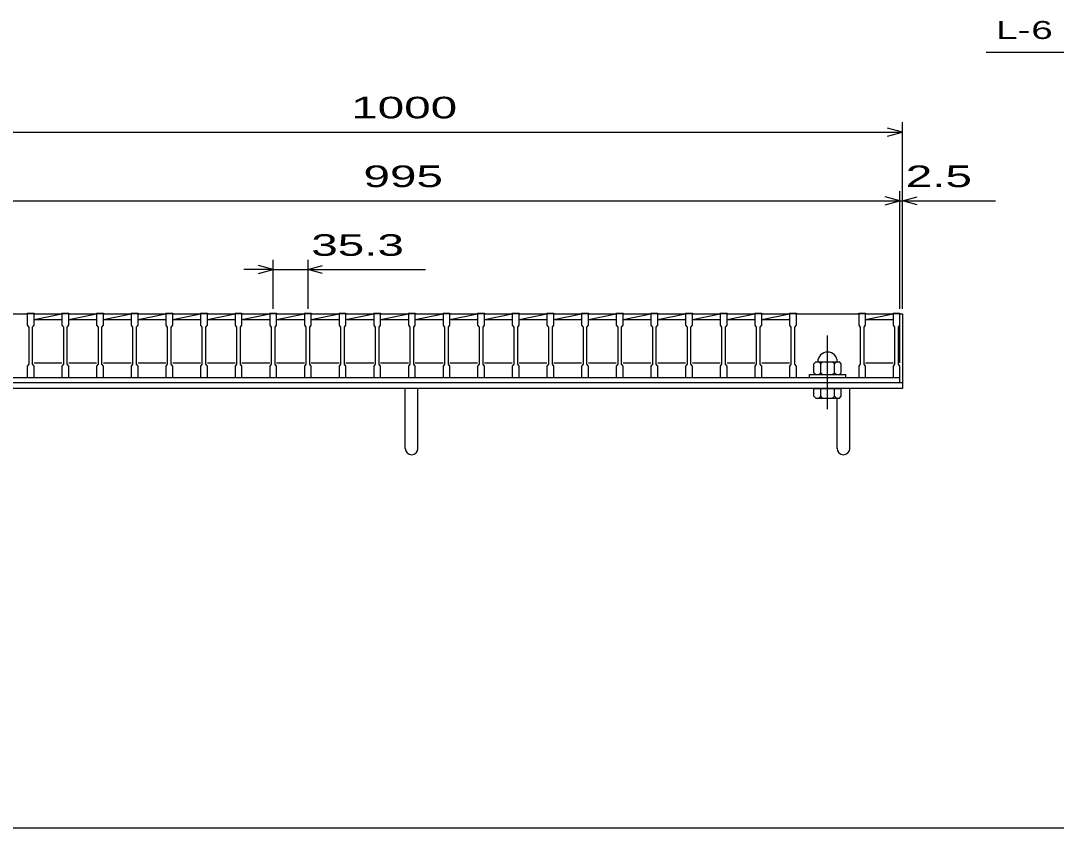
# Model space of a CAD drawing. Units: millimetres, scale not verified. Extents: x -1820 to 1731, y -1282 to 1054.
# Drawn here: x -1249 to -194, y -1146 to -324 of the extents above; entities that cross this region are included whole.
import ezdxf
from ezdxf.enums import TextEntityAlignment as Align

# ---------------------------------------------------------------- set-up
doc = ezdxf.new("R2010")
doc.units = ezdxf.units.MM
doc.header["$LTSCALE"] = 10
doc.linetypes.add('CHAIN', pattern=[18.5, 12, -1.5, 3.5, -1.5])
for name, color, linetype, lineweight in [('0_2', 150, 'Continuous', 25), ('16', 3, 'Continuous', 25), ('19', 6, 'Continuous', 25), ('22', 4, 'Continuous', 25)]:
    doc.layers.add(name, color=color, linetype=linetype, lineweight=lineweight)
doc.styles.add('ベクトル', font='')
doc.styles.get('ベクトル').set_extended_font_data('ベクトル')

msp = doc.modelspace()

# ---------------------------------------------------------------- linework, layer by layer
at = {"layer": '0_2'}
msp.add_line((1731, -1146.5), (-1729, -1146.5), dxfattribs=at)
at = {"layer": '16'}
for p, q in [((-1305.7, -622.5), (-1242.1, -622.5)), ((-1242.1, -622.5), (-1242.1, -621.8)), ((-1242.1, -621.8), (-1235.1, -621.8)), ((-1242.1, -622.5), (-1242.1, -634)), ((-1235.1, -622.5), (-1242.1, -622.5)), ((-1235.1, -621.8), (-1235.1, -622.5)), ((-1235.1, -634), (-1235.1, -622.5)), ((-1235.1, -622.5), (-1206.8, -622.5)), ((-1235.1, -628.5), (-1206.8, -622.5)), ((-1206.8, -622.5), (-1206.8, -621.8)), ((-1206.8, -621.8), (-1199.8, -621.8)), ((-1206.8, -622.5), (-1206.8, -634)), ((-1199.8, -622.5), (-1206.8, -622.5)), ((-1199.8, -621.8), (-1199.8, -622.5)), ((-1199.8, -634), (-1199.8, -622.5)), ((-1199.8, -622.5), (-1171.5, -622.5)), ((-1199.8, -628.5), (-1171.5, -622.5)), ((-1171.5, -622.5), (-1171.5, -621.8)), ((-1171.5, -621.8), (-1164.5, -621.8)), ((-1171.5, -622.5), (-1171.5, -634)), ((-1164.5, -622.5), (-1171.5, -622.5)), ((-1164.5, -621.8), (-1164.5, -622.5)), ((-1164.5, -634), (-1164.5, -622.5)), ((-1164.5, -622.5), (-1136.2, -622.5)), ((-1164.5, -628.5), (-1136.2, -622.5)), ((-1136.2, -622.5), (-1136.2, -621.8)), ((-1136.2, -621.8), (-1129.2, -621.8)), ((-1136.2, -622.5), (-1136.2, -634)), ((-1129.2, -622.5), (-1136.2, -622.5)), ((-1129.2, -621.8), (-1129.2, -622.5)), ((-1129.2, -634), (-1129.2, -622.5)), ((-1129.2, -622.5), (-1100.9, -622.5)), ((-1129.2, -628.5), (-1100.9, -622.5)), ((-1100.9, -622.5), (-1100.9, -621.8)), ((-1100.9, -621.8), (-1093.9, -621.8)), ((-1100.9, -622.5), (-1100.9, -634)), ((-1093.9, -622.5), (-1100.9, -622.5)), ((-1093.9, -621.8), (-1093.9, -622.5)), ((-1093.9, -634), (-1093.9, -622.5)), ((-1093.9, -622.5), (-1065.6, -622.5)), ((-1093.9, -628.5), (-1065.6, -622.5)), ((-1065.6, -622.5), (-1065.6, -621.8)), ((-1065.6, -621.8), (-1058.6, -621.8)), ((-1065.6, -622.5), (-1065.6, -634)), ((-1058.6, -622.5), (-1065.6, -622.5)), ((-1058.6, -621.8), (-1058.6, -622.5)), ((-1058.6, -634), (-1058.6, -622.5)), ((-1058.6, -622.5), (-1030.3, -622.5)), ((-1058.6, -628.5), (-1030.3, -622.5)), ((-1030.3, -622.5), (-1030.3, -621.8)), ((-1030.3, -621.8), (-1023.3, -621.8)), ((-1030.3, -622.5), (-1030.3, -634)), ((-1023.3, -622.5), (-1030.3, -622.5)), ((-1023.3, -621.8), (-1023.3, -622.5)), ((-1023.3, -634), (-1023.3, -622.5)), ((-1023.3, -622.5), (-995, -622.5)), ((-1023.3, -628.5), (-995, -622.5)), ((-995, -622.5), (-995, -621.8)), ((-995, -621.8), (-988, -621.8)), ((-995, -622.5), (-995, -634)), ((-988, -622.5), (-995, -622.5)), ((-988, -621.8), (-988, -622.5)), ((-988, -634), (-988, -622.5)), ((-988, -622.5), (-959.7, -622.5)), ((-988, -628.5), (-959.7, -622.5)), ((-959.7, -622.5), (-959.7, -621.8)), ((-959.7, -621.8), (-952.7, -621.8)), ((-959.7, -622.5), (-959.7, -634)), ((-952.7, -622.5), (-959.7, -622.5)), ((-952.7, -621.8), (-952.7, -622.5)), ((-952.7, -634), (-952.7, -622.5)), ((-952.7, -622.5), (-924.4, -622.5)), ((-952.7, -628.5), (-924.4, -622.5)), ((-924.4, -622.5), (-924.4, -621.8)), ((-924.4, -621.8), (-917.4, -621.8)), ((-924.4, -622.5), (-924.4, -634)), ((-917.4, -622.5), (-924.4, -622.5)), ((-917.4, -621.8), (-917.4, -622.5)), ((-917.4, -634), (-917.4, -622.5)), ((-917.4, -622.5), (-889.1, -622.5)), ((-917.4, -628.5), (-889.1, -622.5)), ((-889.1, -622.5), (-889.1, -621.8)), ((-889.1, -621.8), (-882.1, -621.8)), ((-889.1, -622.5), (-889.1, -634)), ((-882.1, -622.5), (-889.1, -622.5)), ((-882.1, -621.8), (-882.1, -622.5)), ((-882.1, -634), (-882.1, -622.5)), ((-882.1, -622.5), (-853.8, -622.5)), ((-882.1, -628.5), (-853.8, -622.5)), ((-853.8, -622.5), (-853.8, -621.8)), ((-853.8, -621.8), (-846.8, -621.8)), ((-853.8, -622.5), (-853.8, -634)), ((-846.8, -622.5), (-853.8, -622.5)), ((-846.8, -621.8), (-846.8, -622.5)), ((-846.8, -634), (-846.8, -622.5)), ((-846.8, -622.5), (-818.5, -622.5)), ((-846.8, -628.5), (-818.5, -622.5)), ((-818.5, -622.5), (-818.5, -621.8)), ((-818.5, -621.8), (-811.5, -621.8)), ((-818.5, -622.5), (-818.5, -634)), ((-811.5, -622.5), (-818.5, -622.5)), ((-811.5, -621.8), (-811.5, -622.5)), ((-811.5, -634), (-811.5, -622.5)), ((-811.5, -622.5), (-783.2, -622.5)), ((-811.5, -628.5), (-783.2, -622.5)), ((-783.2, -622.5), (-783.2, -621.8)), ((-783.2, -621.8), (-776.2, -621.8)), ((-783.2, -622.5), (-783.2, -634)), ((-776.2, -622.5), (-783.2, -622.5)), ((-776.2, -621.8), (-776.2, -622.5)), ((-776.2, -634), (-776.2, -622.5)), ((-776.2, -622.5), (-747.9, -622.5)), ((-776.2, -628.5), (-747.9, -622.5)), ((-747.9, -622.5), (-747.9, -621.8)), ((-747.9, -621.8), (-740.9, -621.8)), ((-747.9, -622.5), (-747.9, -634)), ((-740.9, -622.5), (-747.9, -622.5)), ((-740.9, -621.8), (-740.9, -622.5)), ((-740.9, -634), (-740.9, -622.5)), ((-740.9, -622.5), (-712.6, -622.5)), ((-740.9, -628.5), (-712.6, -622.5)), ((-712.6, -622.5), (-712.6, -621.8)), ((-712.6, -621.8), (-705.6, -621.8)), ((-712.6, -622.5), (-712.6, -634)), ((-705.6, -622.5), (-712.6, -622.5)), ((-705.6, -621.8), (-705.6, -622.5)), ((-705.6, -634), (-705.6, -622.5)), ((-705.6, -622.5), (-677.3, -622.5)), ((-705.6, -628.5), (-677.3, -622.5)), ((-677.3, -622.5), (-677.3, -621.8)), ((-677.3, -621.8), (-670.3, -621.8)), ((-677.3, -622.5), (-677.3, -634)), ((-670.3, -622.5), (-677.3, -622.5)), ((-670.3, -621.8), (-670.3, -622.5)), ((-670.3, -634), (-670.3, -622.5)), ((-670.3, -622.5), (-642, -622.5)), ((-670.3, -628.5), (-642, -622.5)), ((-642, -622.5), (-642, -621.8)), ((-642, -621.8), (-635, -621.8)), ((-642, -622.5), (-642, -634)), ((-635, -622.5), (-642, -622.5)), ((-635, -621.8), (-635, -622.5)), ((-635, -634), (-635, -622.5)), ((-635, -622.5), (-606.7, -622.5)), ((-635, -628.5), (-606.7, -622.5)), ((-606.7, -622.5), (-606.7, -621.8)), ((-606.7, -621.8), (-599.7, -621.8)), ((-606.7, -622.5), (-606.7, -634)), ((-599.7, -622.5), (-606.7, -622.5)), ((-599.7, -621.8), (-599.7, -622.5)), ((-599.7, -634), (-599.7, -622.5)), ((-599.7, -622.5), (-571.4, -622.5)), ((-599.7, -628.5), (-571.4, -622.5)), ((-571.4, -622.5), (-571.4, -621.8)), ((-571.4, -621.8), (-564.4, -621.8)), ((-571.4, -622.5), (-571.4, -634)), ((-564.4, -622.5), (-571.4, -622.5)), ((-564.4, -621.8), (-564.4, -622.5)), ((-564.4, -634), (-564.4, -622.5)), ((-564.4, -622.5), (-536.1, -622.5)), ((-564.4, -628.5), (-536.1, -622.5)), ((-536.1, -622.5), (-536.1, -621.8)), ((-536.1, -621.8), (-529.1, -621.8)), ((-536.1, -622.5), (-536.1, -634)), ((-529.1, -622.5), (-536.1, -622.5)), ((-529.1, -621.8), (-529.1, -622.5)), ((-529.1, -634), (-529.1, -622.5)), ((-529.1, -622.5), (-500.8, -622.5)), ((-529.1, -628.5), (-500.8, -622.5)), ((-500.8, -622.5), (-500.8, -621.8)), ((-500.8, -621.8), (-493.8, -621.8)), ((-500.8, -622.5), (-500.8, -634)), ((-493.8, -622.5), (-500.8, -622.5)), ((-493.8, -621.8), (-493.8, -622.5)), ((-493.8, -634), (-493.8, -622.5)), ((-493.8, -622.5), (-465.5, -622.5)), ((-493.8, -628.5), (-465.5, -622.5)), ((-465.5, -622.5), (-465.5, -621.8)), ((-465.5, -621.8), (-458.5, -621.8)), ((-465.5, -622.5), (-465.5, -634)), ((-458.5, -622.5), (-465.5, -622.5)), ((-458.5, -621.8), (-458.5, -622.5)), ((-458.5, -634), (-458.5, -622.5)), ((-458.5, -622.5), (-394.9, -622.5)), ((-394.9, -622.5), (-394.9, -621.8)), ((-394.9, -621.8), (-387.9, -621.8)), ((-394.9, -622.5), (-394.9, -634)), ((-387.9, -622.5), (-394.9, -622.5)), ((-387.9, -621.8), (-387.9, -622.5)), ((-387.9, -634), (-387.9, -622.5)), ((-387.9, -622.5), (-360, -622.5)), ((-360, -622.5), (-360, -621.8)), ((-360, -621.8), (-353, -621.8)), ((-360, -622.5), (-360, -634)), ((-353, -622.5), (-360, -622.5)), ((-353, -621.8), (-353, -622.5)), ((-353, -634), (-353, -622.5)), ((-353, -672.5), (-353, -622.5)), ((-1235.1, -628.5), (-1206.8, -628.5)), ((-1199.8, -628.5), (-1171.5, -628.5)), ((-1164.5, -628.5), (-1136.2, -628.5)), ((-1129.2, -628.5), (-1100.9, -628.5)), ((-1093.9, -628.5), (-1065.6, -628.5)), ((-1058.6, -628.5), (-1030.3, -628.5)), ((-1023.3, -628.5), (-995, -628.5)), ((-988, -628.5), (-959.7, -628.5)), ((-952.7, -628.5), (-924.4, -628.5)), ((-917.4, -628.5), (-889.1, -628.5)), ((-882.1, -628.5), (-853.8, -628.5)), ((-846.8, -628.5), (-818.5, -628.5)), ((-811.5, -628.5), (-783.2, -628.5)), ((-776.2, -628.5), (-747.9, -628.5)), ((-740.9, -628.5), (-712.6, -628.5)), ((-705.6, -628.5), (-677.3, -628.5)), ((-670.3, -628.5), (-642, -628.5)), ((-635, -628.5), (-606.7, -628.5)), ((-599.7, -628.5), (-571.4, -628.5)), ((-564.4, -628.5), (-536.1, -628.5)), ((-529.1, -628.5), (-500.8, -628.5)), ((-493.8, -628.5), (-465.5, -628.5)), ((-387.9, -628.5), (-360, -622.58)), ((-387.9, -628.5), (-360, -628.5)), ((-1242.1, -634), (-1240.6, -636)), ((-1240.6, -636), (-1240.6, -674)), ((-1236.6, -636), (-1235.1, -634)), ((-1236.6, -674), (-1236.6, -636)), ((-1206.8, -634), (-1205.3, -636)), ((-1205.3, -636), (-1205.3, -674)), ((-1201.3, -636), (-1199.8, -634)), ((-1201.3, -674), (-1201.3, -636)), ((-1171.5, -634), (-1170, -636)), ((-1170, -636), (-1170, -674)), ((-1166, -636), (-1164.5, -634)), ((-1166, -674), (-1166, -636)), ((-1136.2, -634), (-1134.7, -636)), ((-1134.7, -636), (-1134.7, -674)), ((-1130.7, -636), (-1129.2, -634)), ((-1130.7, -674), (-1130.7, -636)), ((-1100.9, -634), (-1099.4, -636)), ((-1099.4, -636), (-1099.4, -674)), ((-1095.4, -636), (-1093.9, -634)), ((-1095.4, -674), (-1095.4, -636)), ((-1065.6, -634), (-1064.1, -636)), ((-1064.1, -636), (-1064.1, -674)), ((-1060.1, -636), (-1058.6, -634)), ((-1060.1, -674), (-1060.1, -636)), ((-1030.3, -634), (-1028.8, -636)), ((-1028.8, -636), (-1028.8, -674)), ((-1024.8, -636), (-1023.3, -634)), ((-1024.8, -674), (-1024.8, -636)), ((-995, -634), (-993.5, -636)), ((-993.5, -636), (-993.5, -674)), ((-989.5, -636), (-988, -634)), ((-989.5, -674), (-989.5, -636)), ((-959.7, -634), (-958.2, -636)), ((-958.2, -636), (-958.2, -674)), ((-954.2, -636), (-952.7, -634)), ((-954.2, -674), (-954.2, -636)), ((-924.4, -634), (-922.9, -636)), ((-922.9, -636), (-922.9, -674)), ((-918.9, -636), (-917.4, -634)), ((-918.9, -674), (-918.9, -636)), ((-889.1, -634), (-887.6, -636)), ((-887.6, -636), (-887.6, -674)), ((-883.6, -636), (-882.1, -634)), ((-883.6, -674), (-883.6, -636)), ((-853.8, -634), (-852.3, -636)), ((-852.3, -636), (-852.3, -674)), ((-848.3, -636), (-846.8, -634)), ((-848.3, -674), (-848.3, -636)), ((-818.5, -634), (-817, -636)), ((-817, -636), (-817, -674)), ((-813, -636), (-811.5, -634)), ((-813, -674), (-813, -636)), ((-783.2, -634), (-781.7, -636)), ((-781.7, -636), (-781.7, -674)), ((-777.7, -636), (-776.2, -634)), ((-777.7, -674), (-777.7, -636)), ((-747.9, -634), (-746.4, -636)), ((-746.4, -636), (-746.4, -674)), ((-742.4, -636), (-740.9, -634)), ((-742.4, -674), (-742.4, -636)), ((-712.6, -634), (-711.1, -636)), ((-711.1, -636), (-711.1, -674)), ((-707.1, -636), (-705.6, -634)), ((-707.1, -674), (-707.1, -636)), ((-677.3, -634), (-675.8, -636)), ((-675.8, -636), (-675.8, -674)), ((-671.8, -636), (-670.3, -634)), ((-671.8, -674), (-671.8, -636)), ((-642, -634), (-640.5, -636)), ((-640.5, -636), (-640.5, -674)), ((-636.5, -636), (-635, -634)), ((-636.5, -674), (-636.5, -636)), ((-606.7, -634), (-605.2, -636)), ((-605.2, -636), (-605.2, -674)), ((-601.2, -636), (-599.7, -634)), ((-601.2, -674), (-601.2, -636)), ((-571.4, -634), (-569.9, -636)), ((-569.9, -636), (-569.9, -674)), ((-565.9, -636), (-564.4, -634)), ((-565.9, -674), (-565.9, -636)), ((-536.1, -634), (-534.6, -636)), ((-534.6, -636), (-534.6, -674)), ((-530.6, -636), (-529.1, -634)), ((-530.6, -674), (-530.6, -636)), ((-500.8, -634), (-499.3, -636)), ((-499.3, -636), (-499.3, -674)), ((-495.3, -636), (-493.8, -634)), ((-495.3, -674), (-495.3, -636)), ((-465.5, -634), (-464, -636)), ((-464, -636), (-464, -674)), ((-460, -636), (-458.5, -634)), ((-460, -674), (-460, -636)), ((-394.9, -634), (-393.4, -636)), ((-393.4, -636), (-393.4, -674)), ((-389.4, -636), (-387.9, -634)), ((-389.4, -674), (-389.4, -636)), ((-360, -634), (-358.5, -636)), ((-358.5, -636), (-358.5, -674)), ((-354.5, -636), (-353, -634)), ((-354.5, -674), (-354.5, -636)), ((-1240.6, -674), (-1242.1, -676)), ((-1235.1, -676), (-1236.6, -674)), ((-1235.1, -672.5), (-1206.8, -672.5)), ((-1205.3, -674), (-1206.8, -676)), ((-1199.8, -676), (-1201.3, -674)), ((-1199.8, -672.5), (-1171.5, -672.5)), ((-1170, -674), (-1171.5, -676)), ((-1164.5, -676), (-1166, -674)), ((-1164.5, -672.5), (-1136.2, -672.5)), ((-1134.7, -674), (-1136.2, -676)), ((-1129.2, -676), (-1130.7, -674)), ((-1129.2, -672.5), (-1100.9, -672.5)), ((-1099.4, -674), (-1100.9, -676)), ((-1093.9, -676), (-1095.4, -674)), ((-1093.9, -672.5), (-1065.6, -672.5)), ((-1064.1, -674), (-1065.6, -676)), ((-1058.6, -676), (-1060.1, -674)), ((-1058.6, -672.5), (-1030.3, -672.5)), ((-1028.8, -674), (-1030.3, -676)), ((-1023.3, -676), (-1024.8, -674)), ((-1023.3, -672.5), (-995, -672.5)), ((-993.5, -674), (-995, -676)), ((-988, -676), (-989.5, -674)), ((-988, -672.5), (-959.7, -672.5)), ((-958.2, -674), (-959.7, -676)), ((-952.7, -676), (-954.2, -674)), ((-952.7, -672.5), (-924.4, -672.5)), ((-922.9, -674), (-924.4, -676)), ((-917.4, -676), (-918.9, -674)), ((-917.4, -672.5), (-889.1, -672.5)), ((-887.6, -674), (-889.1, -676)), ((-882.1, -676), (-883.6, -674)), ((-882.1, -672.5), (-853.8, -672.5)), ((-852.3, -674), (-853.8, -676)), ((-846.8, -676), (-848.3, -674)), ((-846.8, -672.5), (-818.5, -672.5)), ((-817, -674), (-818.5, -676)), ((-811.5, -676), (-813, -674)), ((-811.5, -672.5), (-783.2, -672.5)), ((-781.7, -674), (-783.2, -676)), ((-776.2, -676), (-777.7, -674)), ((-776.2, -672.5), (-747.9, -672.5)), ((-746.4, -674), (-747.9, -676)), ((-740.9, -676), (-742.4, -674)), ((-740.9, -672.5), (-712.6, -672.5)), ((-711.1, -674), (-712.6, -676)), ((-705.6, -676), (-707.1, -674)), ((-705.6, -672.5), (-677.3, -672.5)), ((-675.8, -674), (-677.3, -676)), ((-670.3, -676), (-671.8, -674)), ((-670.3, -672.5), (-642, -672.5)), ((-640.5, -674), (-642, -676)), ((-635, -676), (-636.5, -674)), ((-635, -672.5), (-606.7, -672.5)), ((-605.2, -674), (-606.7, -676)), ((-599.7, -676), (-601.2, -674)), ((-599.7, -672.5), (-571.4, -672.5)), ((-569.9, -674), (-571.4, -676)), ((-564.4, -676), (-565.9, -674)), ((-564.4, -672.5), (-536.1, -672.5)), ((-534.6, -674), (-536.1, -676)), ((-529.1, -676), (-530.6, -674)), ((-529.1, -672.5), (-500.8, -672.5)), ((-499.3, -674), (-500.8, -676)), ((-493.8, -676), (-495.3, -674)), ((-493.8, -672.5), (-465.5, -672.5)), ((-464, -674), (-465.5, -676)), ((-458.5, -676), (-460, -674)), ((-438.7, -671.5), (-440.7, -673.5)), ((-440.7, -682.5), (-440.7, -673.5)), ((-438.7, -671.5), (-414.7, -671.5)), ((-433.7, -673.5), (-435.7, -671.5)), ((-433.7, -673.5), (-431.7, -671.5)), ((-433.7, -682.5), (-433.7, -673.5)), ((-419.7, -673.5), (-421.7, -671.5)), ((-419.7, -673.5), (-417.7, -671.5)), ((-419.7, -682.5), (-419.7, -673.5)), ((-412.7, -673.5), (-414.7, -671.5)), ((-412.7, -682.5), (-412.7, -673.5)), ((-393.4, -674), (-394.9, -676)), ((-387.9, -676), (-389.4, -674)), ((-387.9, -672.5), (-360, -672.5)), ((-358.5, -674), (-360, -676)), ((-353, -676), (-354.5, -674)), ((-1242.1, -676), (-1242.1, -687.5)), ((-1235.1, -687.5), (-1235.1, -676)), ((-1206.8, -676), (-1206.8, -687.5)), ((-1199.8, -687.5), (-1199.8, -676)), ((-1171.5, -676), (-1171.5, -687.5)), ((-1164.5, -687.5), (-1164.5, -676)), ((-1136.2, -676), (-1136.2, -687.5)), ((-1129.2, -687.5), (-1129.2, -676)), ((-1100.9, -676), (-1100.9, -687.5)), ((-1093.9, -687.5), (-1093.9, -676)), ((-1065.6, -676), (-1065.6, -687.5)), ((-1058.6, -687.5), (-1058.6, -676)), ((-1030.3, -676), (-1030.3, -687.5)), ((-1023.3, -687.5), (-1023.3, -676)), ((-995, -676), (-995, -687.5)), ((-988, -687.5), (-988, -676)), ((-959.7, -676), (-959.7, -687.5)), ((-952.7, -687.5), (-952.7, -676)), ((-924.4, -676), (-924.4, -687.5)), ((-917.4, -687.5), (-917.4, -676)), ((-889.1, -676), (-889.1, -687.5)), ((-882.1, -687.5), (-882.1, -676)), ((-853.8, -676), (-853.8, -687.5)), ((-846.8, -687.5), (-846.8, -676)), ((-818.5, -676), (-818.5, -687.5)), ((-811.5, -687.5), (-811.5, -676)), ((-783.2, -676), (-783.2, -687.5)), ((-776.2, -687.5), (-776.2, -676)), ((-747.9, -676), (-747.9, -687.5)), ((-740.9, -687.5), (-740.9, -676)), ((-712.6, -676), (-712.6, -687.5)), ((-705.6, -687.5), (-705.6, -676)), ((-677.3, -676), (-677.3, -687.5)), ((-670.3, -687.5), (-670.3, -676)), ((-642, -676), (-642, -687.5)), ((-635, -687.5), (-635, -676)), ((-606.7, -676), (-606.7, -687.5)), ((-599.7, -687.5), (-599.7, -676)), ((-571.4, -676), (-571.4, -687.5)), ((-564.4, -687.5), (-564.4, -676)), ((-536.1, -676), (-536.1, -687.5)), ((-529.1, -687.5), (-529.1, -676)), ((-500.8, -676), (-500.8, -687.5)), ((-493.8, -687.5), (-493.8, -676)), ((-465.5, -676), (-465.5, -687.5)), ((-458.5, -687.5), (-458.5, -676)), ((-445.2, -687.5), (-445.2, -684.5)), ((-445.2, -684.5), (-408.2, -684.5)), ((-440.7, -682.5), (-438.7, -684.5)), ((-435.7, -684.5), (-433.7, -682.5)), ((-433.7, -682.5), (-431.7, -684.5)), ((-421.7, -684.5), (-419.7, -682.5)), ((-419.7, -682.5), (-417.7, -684.5)), ((-414.7, -684.5), (-412.7, -682.5)), ((-408.2, -687.5), (-408.2, -684.5)), ((-394.9, -676), (-394.9, -687.5)), ((-387.9, -687.5), (-387.9, -676)), ((-360, -676), (-360, -687.5)), ((-353, -687.5), (-353, -676)), ((-1348, -687.5), (-353, -687.5)), ((-1348, -692.5), (-353, -692.5)), ((-1305.7, -687.5), (-1242.1, -687.5)), ((-1242.1, -687.5), (-1235.1, -687.5)), ((-1206.8, -687.5), (-1199.8, -687.5)), ((-1171.5, -687.5), (-1164.5, -687.5)), ((-1136.2, -687.5), (-1129.2, -687.5)), ((-1100.9, -687.5), (-1093.9, -687.5)), ((-1065.6, -687.5), (-1058.6, -687.5)), ((-1030.3, -687.5), (-1023.3, -687.5)), ((-995, -687.5), (-988, -687.5)), ((-959.7, -687.5), (-952.7, -687.5)), ((-924.4, -687.5), (-917.4, -687.5)), ((-889.1, -687.5), (-882.1, -687.5)), ((-853.8, -687.5), (-846.8, -687.5)), ((-818.5, -687.5), (-811.5, -687.5)), ((-783.2, -687.5), (-776.2, -687.5)), ((-747.9, -687.5), (-740.9, -687.5)), ((-712.6, -687.5), (-705.6, -687.5)), ((-677.3, -687.5), (-670.3, -687.5)), ((-642, -687.5), (-635, -687.5)), ((-606.7, -687.5), (-599.7, -687.5)), ((-571.4, -687.5), (-564.4, -687.5)), ((-536.1, -687.5), (-529.1, -687.5)), ((-500.8, -687.5), (-493.8, -687.5)), ((-465.5, -687.5), (-458.5, -687.5)), ((-458.5, -687.5), (-394.9, -687.5)), ((-445.2, -687.5), (-408.2, -687.5)), ((-394.9, -687.5), (-387.9, -687.5)), ((-360, -687.5), (-353, -687.5)), ((-353, -692.5), (-353, -687.5))]:
    msp.add_line(p, q, dxfattribs=at)
at = {"layer": '16', "linetype": 'CHAIN'}
msp.add_line((-426.7, -719.5), (-426.7, -644.5), dxfattribs=at)
at = {"layer": '16'}
msp.add_arc((-426.7, -671.5), 10, 0, 180, dxfattribs=at)
at = {"layer": '19'}
for p, q in [((-353, -622.5), (-350.5, -622.5)), ((-350.5, -622.5), (-350.5, -692.5)), ((-1350.5, -692.5), (-350.5, -692.5)), ((-350.5, -692.5), (-350.5, -698.5)), ((-350.5, -698.5), (-1350.5, -698.5)), ((-857, -759.61), (-857, -698.5)), ((-844, -759.61), (-844, -698.5)), ((-440.7, -706.5), (-440.7, -698.5)), ((-440.7, -698.5), (-412.7, -698.5)), ((-440.7, -706.5), (-438.7, -708.5)), ((-433.7, -706.5), (-435.7, -708.5)), ((-433.7, -706.5), (-433.7, -698.5)), ((-431.7, -708.5), (-433.7, -706.5)), ((-419.7, -706.5), (-421.7, -708.5)), ((-419.7, -706.5), (-419.7, -698.5)), ((-417.7, -708.5), (-419.7, -706.5)), ((-414.7, -708.5), (-412.7, -706.5)), ((-412.7, -706.5), (-412.7, -698.5)), ((-404, -759.61), (-404, -698.5)), ((-438.7, -708.5), (-414.7, -708.5)), ((-417, -759.61), (-417, -708.5))]:
    msp.add_line(p, q, dxfattribs=at)
for centre in [(-850.5, -759.61), (-410.5, -759.61)]:
    msp.add_arc(centre, 6.5, 180, 0, dxfattribs=at)
at = {"layer": '22'}
for p, q in [((-265, -356), (-65, -356)), ((-350.5, -617.5), (-350.5, -427.5)), ((-1350.5, -437.5), (-350.5, -437.5)), ((-350.5, -437.5), (-365.5, -433.5)), ((-365.5, -441.5), (-350.5, -437.5)), ((-353, -507.5), (-368, -503.5)), ((-353, -617.5), (-353, -497.5)), ((-350.5, -617.5), (-350.5, -497.5)), ((-350.5, -507.5), (-335.5, -503.5)), ((-1348, -507.5), (-353, -507.5)), ((-368, -511.5), (-353, -507.5)), ((-353, -507.5), (-350.5, -507.5)), ((-335.5, -511.5), (-350.5, -507.5)), ((-350.5, -507.5), (-255.5, -507.5)), ((-991.5, -617.5), (-991.5, -567.5)), ((-956.2, -567.5), (-956.2, -617.5)), ((-991.5, -577.5), (-1021.5, -577.5)), ((-991.5, -577.5), (-1006.5, -573.5)), ((-1006.5, -581.5), (-991.5, -577.5)), ((-991.5, -577.5), (-956.2, -577.5)), ((-956.2, -577.5), (-941.2, -573.5)), ((-941.2, -581.5), (-956.2, -577.5)), ((-956.2, -577.5), (-836.2, -577.5))]:
    msp.add_line(p, q, dxfattribs=at)

# ---------------------------------------------------------------- texts
at = {"layer": '22', "color": 2, "style": 'ベクトル'}
for s, height, width, p in [('L-', 18.33, 1.6, (-255, -333.5)), (' 6 ', 18.33, 1.6, (-230, -333.5)), (' 1000 ', 21.99, 1.65, (-925.5, -412.5)), (' 995 ', 21.99, 1.65, (-913, -482.5)), (' 2.5 ', 21.99, 1.65, (-360.5, -482.5)), (' 35.3 ', 21.99, 1.65, (-966.2, -552.5))]:
    msp.add_text(s, height=height, dxfattribs=dict(at, width=width)).set_placement(p, align=Align.MIDDLE_LEFT)

doc.saveas('drawing.dxf')
